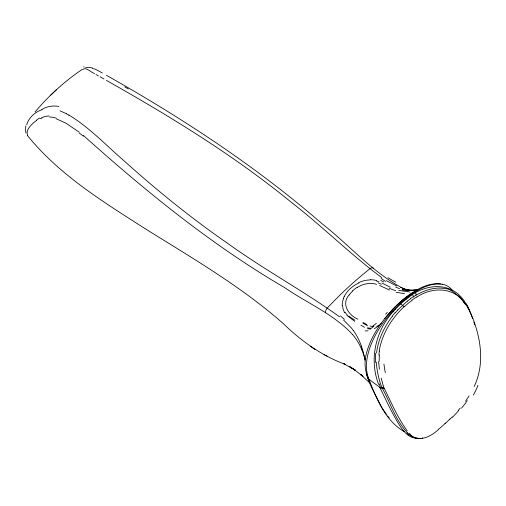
<?xml version="1.0" encoding="UTF-8"?>
<svg xmlns="http://www.w3.org/2000/svg" width="506" height="506" viewBox="0 0 506 506"><rect width="100%" height="100%" fill="white"/><g stroke="black" fill="none" stroke-linecap="round" stroke-linejoin="round"><path stroke-width="0.76" d="M376.553 352.967C378.165 339.577 384.193 326.996 392.308 316.345M26.755 124.843L27.084 123.439M379.196 351.107C380.714 341.461 384.541 332.278 389.69 324.023A69.442 53.079 -63.4 0 1 404.149 306.674M25.869 125.912L25.3 129.77L26.015 132.989M27.229 123.047C29.873 116.766 35.502 111.851 41.941 109.745M474.154 386.527C485.874 362.075 480.175 333.726 469.372 310.051A3.637 2.587 -22.9 0 1 468.461 308.464A3.605 2.511 -23.6 0 0 467.576 306.914L465.387 304.024M344.175 296.573C347.268 290.463 352.739 285.745 358.937 282.955M82.434 69.645C85.976 66.375 90.941 72.51 94.559 73.56M469.087 395.901L465.583 401.144M349.146 294.89C340.962 303.878 348.577 315.308 357.875 319.185M384.68 318.616L393.118 308.932M460.188 408.095L458.253 410.379M388.178 314.352C378.343 326.041 369.835 339.387 366.192 354.377C361.202 372.935 373.694 390.493 381.107 406.28M35.066 111.959C48.646 95.843 64.376 81.498 81.827 69.67M393.232 311.588C375.433 331.025 369.019 359.728 378.633 384.433M388.602 313.929L392.662 309.413M392.523 311.253C380.942 324.182 370.772 339.741 367.299 357.141C366.059 363.694 366.053 370.575 368.058 376.976C375.857 397.299 384.547 420.208 404.269 431.662M395.23 309.324L400.632 303.885L406.394 299.027M397.748 309.925L407.343 301.076M392.745 309.292L393.573 308.458M393.225 308.786L397.159 304.865M393.712 308.28L395.673 306.307M452.168 416.957L449.998 419.139M378.551 325.851L374.37 328.742M396.331 305.675L403.269 299.463L409.936 294.587M381.663 323.182L379.253 325.187L376.831 326.37M397.722 304.34L398.646 303.48A4.908 1.391 47.3 0 1 400.119 303.606L400.632 303.885A3.599 1.025 47.3 0 1 402.415 305.276A3.599 1.018 47.3 0 0 404.13 306.636M54.072 91.947L56.368 89.815M50.796 95.046L53.086 92.914M398.968 303.176L399.36 302.822M399.436 302.752L399.904 302.329A71.125 36.913 -53 0 1 406.331 297.003M438.082 429.847C430.72 436.874 417.241 443.408 409.424 433.389M406.324 296.978C415.23 290.343 425.432 283.929 436.874 283.689M408.715 297.313C426.779 282.43 453.977 281.734 465.963 303.904M36.641 120.396C32.441 123.363 24.958 129.953 27.659 135.342M410.353 294.315L411.549 293.588M413.857 296.472C423.32 290.608 434.888 286.263 446.115 288.818M357.204 287.459C362.872 283.917 370.044 282.234 376.54 284.315M416.9 297.073C431.327 287.085 453.325 286.655 463.951 302.316M412.282 293.164L412.624 292.974M412.978 292.784L413.313 292.607M39.987 118.733L41.871 118.107M92.383 68.576L95.141 69.101L102.37 72.959M85.596 67.64L88.923 67.273L92.389 67.937M422.055 438.101L422.687 437.937M415.224 291.652L414.869 291.715M417.855 289.774L412.396 290.501L417.684 289.881M420.246 438.436L416.495 438.398L412.769 437.184M417.52 438.063C407.868 438.847 401.884 429.12 397.495 421.998C390.917 410.802 385.515 398.968 379.797 387.324L368.811 379.165M414.971 290.172L407.558 290.463L416.748 290.235L402.226 289.786L411.992 290.463M437.304 283.702C442.902 283.664 448.79 285.548 452.231 290.204M407.178 291.658L398.766 290.324M370.424 329.14L367.672 328.558M404.591 293.708L396.185 292.259M404.18 289.666L412.428 290.703M372.871 326.623L370.114 325.984M406.04 289.742L412.491 290.684M440.562 284.081C428.493 283.037 417.437 290.121 408.064 296.927A71.839 38.348 -53.4 0 0 401.397 302.411L398.848 304.802A71.839 38.342 -53.5 0 0 392.548 311.184M376.578 281.108L379.007 281.848M408.627 290.128L404.655 288.951M442.016 284.461L442.364 284.574M56.343 118.828L66.128 123.268L79.119 132.098M59.986 110.852L66.324 113.66M407.387 290.254L404.945 289.236M389.475 290.046L379.633 285.454M396.723 286.004L386.35 280.615M381.992 283.069L390.252 287.218M402.536 288.142C372.188 272.051 349.368 245.144 322.6 224.177C256.384 166.638 182.761 118.398 106.494 75.331M27.444 135.5C59.208 174.899 103.116 201.793 145.241 228.744C192.552 258.262 241.115 286.485 283.158 323.473C301.152 340.949 321.671 355.655 345.301 364.402L343.422 363.517L355.667 370.468L349.886 366.717L355.667 370.468M324.061 354.668L325.016 355.142M326.098 355.674L327.047 356.142M364.472 327.243L360.911 325.225M366.901 324.618L363.308 322.569M68.867 115.039C88.993 127.145 105.223 144.495 122.863 159.757C156.183 189.794 191.091 218.118 228.023 243.614C264.1 269.641 303.385 290.855 339.526 316.762M106.431 80.403C170.509 116.576 233.538 155.152 290.653 201.774C321.993 225.948 350.089 254.12 381.859 277.718M100.024 76.703L103.945 78.974M411.916 436.722C396.609 424.736 391.34 404.256 382.087 387.982A3.65 2.587 -26.5 0 1 384.263 388.399L384.155 388.153A3.668 2.612 -24.8 0 0 381.954 387.704A3.605 2.543 -26.5 0 1 379.797 387.324M352.733 334.694C333.89 314.194 307.174 303.176 284.625 287.598C211.666 245.03 146.095 191.584 83.319 135.412M354.693 321.304L346.933 315.39M310.248 346.243L314.953 349.456M354.061 369.424L362.985 376.451L360.361 374.238L370.095 383.257M360.361 374.238L361.967 375.585M343.568 320.07L351.316 327.875A80.271 64.61 -41 0 1 353.251 330.507M387.596 415.945L389.272 417.994M407.185 430.815C397.678 417.823 391.435 402.839 384.313 388.488A3.637 2.638 -26.8 0 0 382.131 388.07A3.605 2.568 -27.5 0 1 379.981 387.691M386.35 414.262L381.442 406.856M466.127 304.504L459.397 296.68L452.838 291.538A47.343 33.415 -53.2 0 0 446.254 288.528M466.134 304.517L468.328 308.167M344.491 312.48L344.744 312.841M467.538 306.851L469.328 309.957A3.656 2.568 -24.6 0 1 468.423 308.394M382.068 387.944C378.842 380.082 376.957 370.904 376.255 362.157M468.461 308.464L471.111 314.738M467.576 306.914L468.214 308.369M365.085 359.677C362.985 351.234 359.418 343.081 353.985 336.237A83.99 69.411 -38.2 0 0 352.745 334.687M471.339 315.308L472.636 318.698M365.066 360.234C363.333 351.107 360.607 342.037 355.731 334.068A80.821 64.882 -44.5 0 0 353.327 330.456M473.837 322.069L474.211 323.195M383.282 385.901L381.189 378.096M474.394 323.758L474.754 324.877M379.399 369.228L378.602 361.531M367.767 376.723L367.824 377.602A4.933 3.966 -22.3 0 0 369.19 380.164M366.787 374.136L366.831 374.914A4.915 3.839 -18.7 0 0 368.191 377.394M411.928 300.09A67.317 51.947 -63.7 0 1 416.855 296.908M404.212 306.775A71.542 55.059 -63.7 0 1 412.048 300.393M463.774 302.443A150.035 100.77 -29.1 0 1 465.235 304.125M469.207 309.697A3.687 2.631 -25.5 0 1 468.284 308.097A3.605 2.524 -24.8 0 0 467.405 306.541M466.134 303.752A43.744 29.304 -46.9 0 1 467.702 306.307M406.413 299.078A73.269 56.419 -63.7 0 1 408.734 297.357M410.334 298.66A69.373 53.453 -63.9 0 1 413.775 296.364M407.368 301.133A71.858 54.983 -63.3 0 1 410.41 298.856M445.033 423.212A3.58 1.012 47.2 0 1 445.501 423.427M449.967 418.987A41.935 8.621 -46.3 0 1 445.533 423.225M445.533 423.13A40.404 8.589 -46.4 0 1 438.24 429.499M380.284 386.793A43.744 25.876 -66 0 1 379.247 383.845M393.27 311.633A73.269 56.432 -63.6 0 1 395.262 309.368M392.226 316.193A69.373 53.535 -63.5 0 1 395.009 312.765M395.154 312.936A71.858 54.983 -63.3 0 1 397.792 309.976M375.566 362.511A47.343 31.359 -64.3 0 1 375.724 353.169M412.826 437.026A118.107 41.675 -70.7 0 1 412.004 436.495M373.662 268.338A4.643 2.555 -50.1 0 0 369.994 268.699A231.109 122.382 -53.3 0 0 327.262 308.097A4.643 2.416 -56.8 0 0 325.383 312.853M376.319 323.252A65.331 24.554 88.4 0 1 372.808 325.984M370.5 328.109A93.534 35.18 78.3 0 1 367.375 327.844M367.539 325.82A84.768 4.472 36.2 0 1 362.682 322.954M349.235 294.935A25.281 20.126 -19.9 0 1 352.821 290.912M352.644 290.779A25.281 20.329 -19.1 0 1 357.135 287.364M378.127 282.886A29.474 18.083 -9.7 0 1 381.246 284.321M395.705 290.672A84.875 40.644 58.9 0 1 389.051 288.129M412.346 294.562A71.207 10.095 21.3 0 1 413.655 297.148M387.248 312.379A22.093 0.67 -50.1 0 1 385.717 314.194M373.902 326.111A66.033 24.143 86.7 0 1 370.379 328.755M368.134 330.766A91.289 33.396 77.8 0 1 365.117 330.899M354.889 320.197A72.137 4.295 36.8 0 1 348.602 316.022M347.217 315.061A33.238 25.022 -61.4 0 1 345.263 312.354M344.548 312.442A21.929 17.027 -39.8 0 1 342.613 305.358M342.208 305.472A22.315 17.659 -25.6 0 1 343.568 298.515M343.359 298.477A25.73 20.79 -20.9 0 1 344.207 296.579M358.735 282.595A22.985 18.399 -17.5 0 1 370.126 279.907M370.196 279.71A21.227 16.11 -16.9 0 1 376.875 280.634M380.651 280.457A33.959 20.797 -6.1 0 1 383.681 281.924M395.844 282.152A71.827 28.829 51.2 0 1 388.039 277.705M415.021 292.089A71.941 10.968 21.4 0 1 415.964 295.087M124.849 86.918A78.746 0.829 30.9 0 1 128.303 88.948M84.097 67.134A86.849 1.803 31.7 0 1 83.907 66.748M98.385 75.913A112.857 0.879 29.5 0 1 96.032 74.546M404.73 289.483A83.99 60.79 -7 0 1 402.763 288.591M385.591 281.45A137.404 110.232 -26.1 0 1 381.132 278.458M399.569 288.698A80.271 57.526 -10.2 0 1 395.717 287.073M404.768 288.812A80.821 53.408 -5.3 0 1 400.657 287.408M409.98 292.12A87.038 53.383 -2.8 0 1 407.545 291.45M79.113 132.863A234.759 115.798 65.2 0 1 83.3 136.19M49.43 116.956A73.389 37.438 66 0 1 56.198 118.107M41.675 117.715A74.717 37.159 63.3 0 1 49.031 115.969M36.483 120.207A89.309 41.688 51.1 0 1 39.481 118.062M66.337 113.78A112.787 59.088 68.2 0 1 68.873 115.166M41.846 109.549A82.845 42.498 66.6 0 1 58.911 106.437M361.708 349.444A22.865 16.521 -25.1 0 1 361.366 346.123M340.443 315.991A137.404 107.145 -19.4 0 1 344.441 319.394M477.942 385.243A73.844 34.25 -37.2 0 1 473.331 395.097M467.24 400.676A43.883 14.124 -44.8 0 1 461.567 408.146M458.771 410.423A35.856 8.95 -46.3 0 1 452.389 417.323M409.126 435.116A169.82 52.618 -84.1 0 1 406.799 432.858M384.016 388.235A37.514 20.967 -69.3 0 1 383.156 386.046M385.306 372.663A112.768 49.588 -80.4 0 1 383.946 364.143M379.241 361.214A46.609 29.247 -67.1 0 1 379.411 354.908M378.893 355.073A43.877 29.19 -64.8 0 1 379.367 351.082"/></g></svg>
